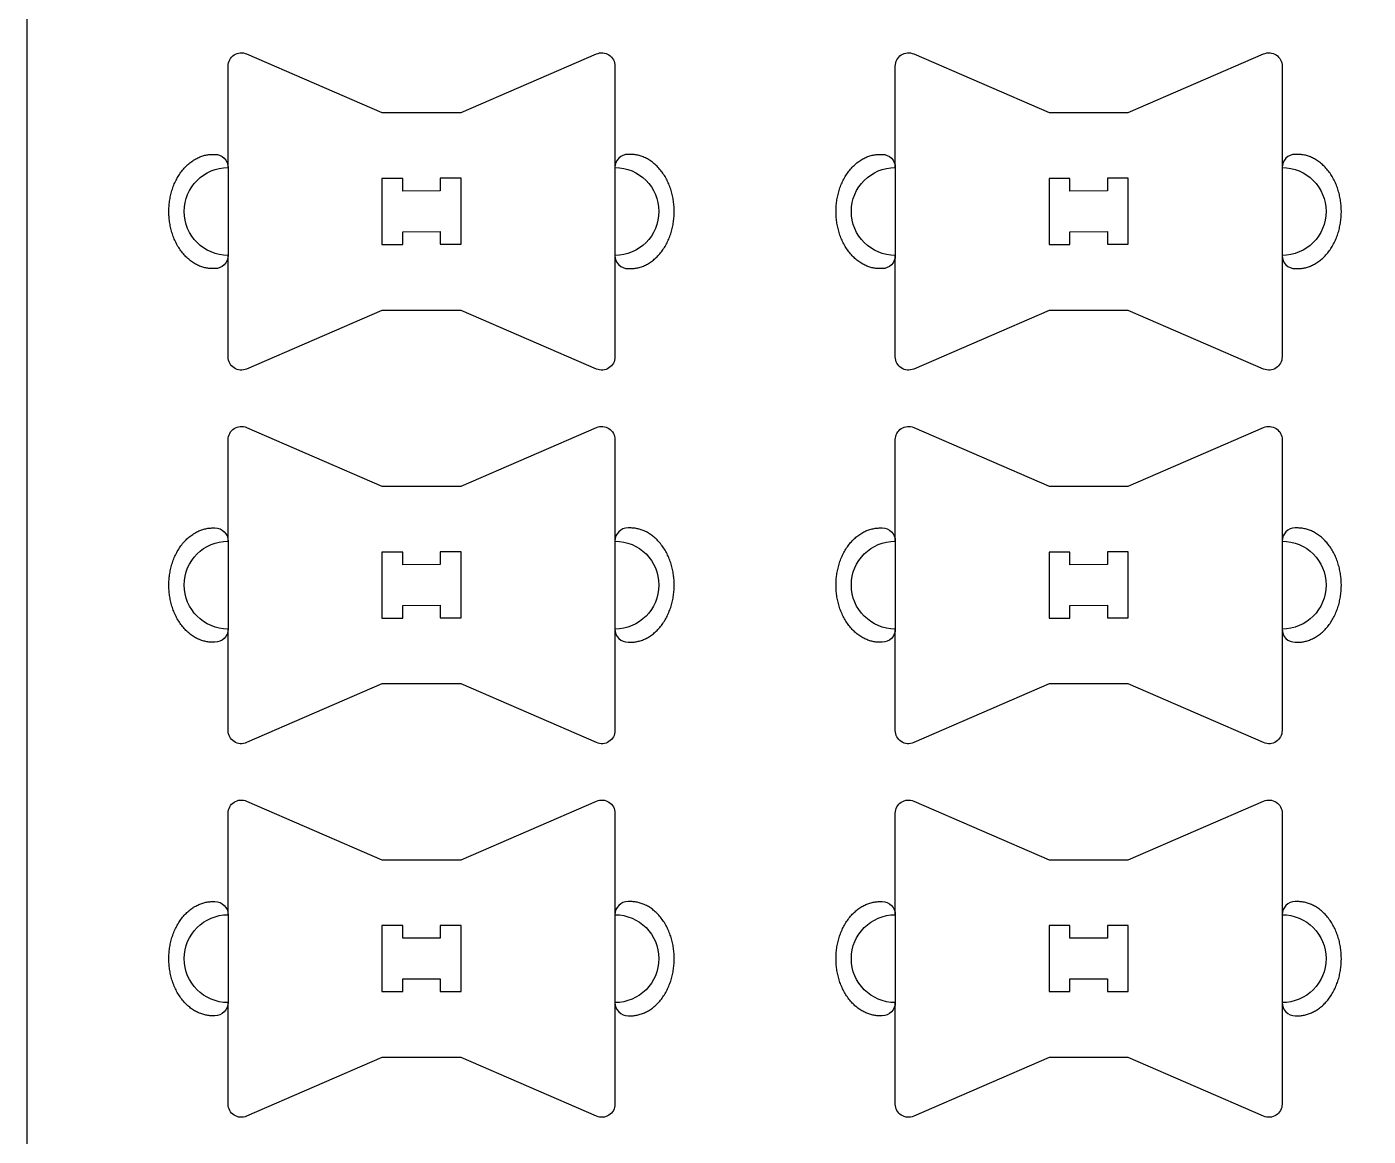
# Model space of a CAD drawing. Extents: x 0 to 12772, y 0 to 23683.
# Drawn here: x 3643 to 4253, y 1644 to 2149 of the extents above; entities that cross this region are included whole.
import ezdxf

# ---------------------------------------------------------------- set-up
doc = ezdxf.new("R2010")
doc.units = 0
for name, color, linetype in [('0_SHEET_SPRUCEPLY_2440X122', 1, 'CONTINUOUS'), ('3_ANYTOOL_CUTTHROUGH_INSID', 4, 'CONTINUOUS'), ('4_ANYTOOL_CUTTHROUGH_OUTSI', 5, 'CONTINUOUS'), ('5_ANYTOOL_HALF_MILL_9MM_IN', 3, 'CONTINUOUS')]:
    doc.layers.add(name, color=color, linetype=linetype)

msp = doc.modelspace()

# ---------------------------------------------------------------- linework, layer by layer
at = {"layer": '0_SHEET_SPRUCEPLY_2440X122'}
msp.add_lwpolyline([(3642.98, 1290.9), (4862.98, 1290.9), (4862.98, 3730.9), (3642.98, 3730.9)], close=True, dxfattribs=at)
at = {"layer": '3_ANYTOOL_CUTTHROUGH_INSID'}
for points in [[(3831.11, 2074.43), (3814.04, 2074.36), (3814.04, 2080.13), (3804.57, 2080.13), (3804.57, 2050.09), (3814.04, 2050.09), (3814.04, 2055.86), (3831.11, 2055.93), (3831.11, 2050.16), (3840.57, 2050.16), (3840.57, 2080.2), (3831.11, 2080.2)], [(4134.67, 2074.43), (4117.61, 2074.36), (4117.61, 2080.13), (4108.14, 2080.13), (4108.14, 2050.09), (4117.61, 2050.09), (4117.61, 2055.86), (4134.67, 2055.93), (4134.67, 2050.16), (4144.14, 2050.16), (4144.14, 2080.2), (4134.67, 2080.2)], [(3831.11, 1904.43), (3814.04, 1904.36), (3814.04, 1910.13), (3804.57, 1910.13), (3804.57, 1880.09), (3814.04, 1880.09), (3814.04, 1885.86), (3831.11, 1885.93), (3831.11, 1880.16), (3840.57, 1880.16), (3840.57, 1910.2), (3831.11, 1910.2)], [(4134.67, 1904.43), (4117.61, 1904.36), (4117.61, 1910.13), (4108.14, 1910.13), (4108.14, 1880.09), (4117.61, 1880.09), (4117.61, 1885.86), (4134.67, 1885.93), (4134.67, 1880.16), (4144.14, 1880.16), (4144.14, 1910.2), (4134.67, 1910.2)], [(3831.11, 1734.43), (3814.04, 1734.36), (3814.04, 1740.13), (3804.57, 1740.13), (3804.57, 1710.09), (3814.04, 1710.09), (3814.04, 1715.86), (3831.11, 1715.93), (3831.11, 1710.16), (3840.57, 1710.16), (3840.57, 1740.2), (3831.11, 1740.2)], [(4134.67, 1734.43), (4117.61, 1734.36), (4117.61, 1740.13), (4108.14, 1740.13), (4108.14, 1710.09), (4117.61, 1710.09), (4117.61, 1715.86), (4134.67, 1715.93), (4134.67, 1710.16), (4144.14, 1710.16), (4144.14, 1740.2), (4134.67, 1740.2)]]:
    msp.add_lwpolyline(points, close=True, dxfattribs=at)
at = {"layer": '4_ANYTOOL_CUTTHROUGH_OUTSI'}
for points in [[(3910.57, 1998.91, -0.539734), (3902.19, 1993.41), (3840.57, 2020.11), (3804.57, 2020.11), (3742.96, 1993.41, -0.539734), (3734.57, 1998.91), (3734.57, 2045.11, -1), (3734.57, 2085.11), (3734.57, 2131.3, -0.539734), (3742.96, 2136.81), (3804.57, 2110.11), (3840.57, 2110.11), (3902.19, 2136.81, -0.539734), (3910.57, 2131.3), (3910.57, 2085.11, -1), (3910.57, 2045.11)], [(4214.14, 1998.91, -0.539734), (4205.75, 1993.41), (4144.14, 2020.11), (4108.14, 2020.11), (4046.53, 1993.41, -0.539734), (4038.14, 1998.91), (4038.14, 2045.11, -1), (4038.14, 2085.11), (4038.14, 2131.3, -0.539734), (4046.53, 2136.81), (4108.14, 2110.11), (4144.14, 2110.11), (4205.75, 2136.81, -0.539734), (4214.14, 2131.3), (4214.14, 2085.11, -1), (4214.14, 2045.11)], [(3910.57, 1828.91, -0.539734), (3902.19, 1823.41), (3840.57, 1850.11), (3804.57, 1850.11), (3742.96, 1823.41, -0.539734), (3734.57, 1828.91), (3734.57, 1875.11, -1), (3734.57, 1915.11), (3734.57, 1961.3, -0.539734), (3742.96, 1966.81), (3804.57, 1940.11), (3840.57, 1940.11), (3902.19, 1966.81, -0.539734), (3910.57, 1961.3), (3910.57, 1915.11, -1), (3910.57, 1875.11)], [(4214.14, 1828.91, -0.539734), (4205.75, 1823.41), (4144.14, 1850.11), (4108.14, 1850.11), (4046.53, 1823.41, -0.539734), (4038.14, 1828.91), (4038.14, 1875.11, -1), (4038.14, 1915.11), (4038.14, 1961.3, -0.539734), (4046.53, 1966.81), (4108.14, 1940.11), (4144.14, 1940.11), (4205.75, 1966.81, -0.539734), (4214.14, 1961.3), (4214.14, 1915.11, -1), (4214.14, 1875.11)], [(3910.57, 1658.91, -0.539734), (3902.19, 1653.41), (3840.57, 1680.11), (3804.57, 1680.11), (3742.96, 1653.41, -0.539734), (3734.57, 1658.91), (3734.57, 1705.11, -1), (3734.57, 1745.11), (3734.57, 1791.3, -0.539734), (3742.96, 1796.81), (3804.57, 1770.11), (3840.57, 1770.11), (3902.19, 1796.81, -0.539734), (3910.57, 1791.3), (3910.57, 1745.11, -1), (3910.57, 1705.11)], [(4214.14, 1658.91, -0.539734), (4205.75, 1653.41), (4144.14, 1680.11), (4108.14, 1680.11), (4046.53, 1653.41, -0.539734), (4038.14, 1658.91), (4038.14, 1705.11, -1), (4038.14, 1745.11), (4038.14, 1791.3, -0.539734), (4046.53, 1796.81), (4108.14, 1770.11), (4144.14, 1770.11), (4205.75, 1796.81, -0.539734), (4214.14, 1791.3), (4214.14, 1745.11, -1), (4214.14, 1705.11)]]:
    msp.add_lwpolyline(points, format="xyb", close=True, dxfattribs=at)
at = {"layer": '5_ANYTOOL_HALF_MILL_9MM_IN'}
for points in [[(3727.59, 2039.1), (3727.14, 2039.1), (3726.7, 2039.12), (3726.24, 2039.16), (3725.79, 2039.2), (3725.33, 2039.26), (3724.88, 2039.34), (3724.41, 2039.43), (3723.95, 2039.53), (3723.49, 2039.65), (3723.02, 2039.79), (3722.56, 2039.94), (3722.09, 2040.1), (3721.62, 2040.28), (3721.16, 2040.48), (3720.7, 2040.69), (3720.23, 2040.92), (3719.77, 2041.17), (3719.32, 2041.43), (3718.86, 2041.71), (3718.41, 2042), (3717.97, 2042.31), (3717.52, 2042.64), (3717.09, 2042.98), (3716.66, 2043.34), (3716.23, 2043.71), (3715.81, 2044.1), (3715.4, 2044.5), (3715, 2044.91), (3714.6, 2045.34), (3714.21, 2045.79), (3713.83, 2046.24), (3713.46, 2046.71), (3713.1, 2047.2), (3712.75, 2047.69), (3712.41, 2048.19), (3712.08, 2048.71), (3711.76, 2049.24), (3711.45, 2049.77), (3711.15, 2050.32), (3710.87, 2050.87), (3710.59, 2051.43), (3710.33, 2052), (3710.08, 2052.58), (3709.84, 2053.16), (3709.62, 2053.74), (3709.4, 2054.33), (3709.2, 2054.93), (3709.01, 2055.53), (3708.84, 2056.13), (3708.67, 2056.73), (3708.52, 2057.34), (3708.38, 2057.94), (3708.26, 2058.55), (3708.14, 2059.16), (3708.04, 2059.76), (3707.95, 2060.37), (3707.87, 2060.97), (3707.8, 2061.57), (3707.74, 2062.17), (3707.69, 2062.76), (3707.66, 2063.35), (3707.63, 2063.94), (3707.61, 2065.1), (3707.63, 2066.26), (3707.66, 2066.84), (3707.69, 2067.43), (3707.74, 2068.03), (3707.8, 2068.63), (3707.87, 2069.23), (3707.95, 2069.83), (3708.04, 2070.43), (3708.14, 2071.04), (3708.26, 2071.65), (3708.39, 2072.25), (3708.52, 2072.86), (3708.68, 2073.46), (3708.84, 2074.07), (3709.02, 2074.67), (3709.21, 2075.27), (3709.41, 2075.86), (3709.62, 2076.45), (3709.85, 2077.04), (3710.09, 2077.62), (3710.34, 2078.2), (3710.6, 2078.76), (3710.88, 2079.33), (3711.16, 2079.88), (3711.46, 2080.42), (3711.77, 2080.96), (3712.09, 2081.49), (3712.42, 2082), (3712.76, 2082.51), (3713.12, 2083), (3713.48, 2083.48), (3713.85, 2083.95), (3714.23, 2084.41), (3714.62, 2084.85), (3715.02, 2085.28), (3715.42, 2085.7), (3715.83, 2086.1), (3716.25, 2086.49), (3716.68, 2086.86), (3717.11, 2087.22), (3717.55, 2087.56), (3717.99, 2087.88), (3718.44, 2088.19), (3718.89, 2088.49), (3719.35, 2088.77), (3719.81, 2089.03), (3720.27, 2089.27), (3720.73, 2089.5), (3721.19, 2089.72), (3721.66, 2089.91), (3722.13, 2090.09), (3722.6, 2090.26), (3723.06, 2090.41), (3723.53, 2090.54), (3723.99, 2090.66), (3724.46, 2090.77), (3724.92, 2090.86), (3725.38, 2090.93), (3725.84, 2090.99), (3726.29, 2091.04), (3726.75, 2091.07), (3727.19, 2091.09), (3727.64, 2091.1), (3728.57, 2091.1, -0.413668), (3734.57, 2085.11), (3734.57, 2045.11, -0.41476), (3728.57, 2039.1)], [(3917.56, 2039.1), (3918.01, 2039.1), (3918.45, 2039.12), (3918.9, 2039.16), (3919.36, 2039.2), (3919.81, 2039.26), (3920.27, 2039.34), (3920.74, 2039.43), (3921.2, 2039.53), (3921.66, 2039.65), (3922.13, 2039.79), (3922.59, 2039.94), (3923.06, 2040.1), (3923.53, 2040.28), (3923.99, 2040.48), (3924.45, 2040.69), (3924.92, 2040.92), (3925.38, 2041.17), (3925.83, 2041.43), (3926.29, 2041.71), (3926.74, 2042), (3927.18, 2042.31), (3927.63, 2042.64), (3928.06, 2042.98), (3928.49, 2043.34), (3928.92, 2043.71), (3929.34, 2044.1), (3929.75, 2044.5), (3930.15, 2044.91), (3930.55, 2045.34), (3930.94, 2045.79), (3931.32, 2046.24), (3931.69, 2046.71), (3932.05, 2047.2), (3932.4, 2047.69), (3932.74, 2048.19), (3933.07, 2048.71), (3933.39, 2049.24), (3933.7, 2049.77), (3934, 2050.32), (3934.28, 2050.87), (3934.56, 2051.43), (3934.82, 2052), (3935.07, 2052.58), (3935.31, 2053.16), (3935.53, 2053.74), (3935.75, 2054.33), (3935.95, 2054.93), (3936.14, 2055.53), (3936.31, 2056.13), (3936.48, 2056.73), (3936.63, 2057.34), (3936.77, 2057.94), (3936.89, 2058.55), (3937.01, 2059.16), (3937.11, 2059.76), (3937.2, 2060.37), (3937.28, 2060.97), (3937.35, 2061.57), (3937.41, 2062.17), (3937.46, 2062.76), (3937.49, 2063.35), (3937.52, 2063.94), (3937.54, 2065.1), (3937.52, 2066.26), (3937.49, 2066.84), (3937.46, 2067.43), (3937.41, 2068.03), (3937.35, 2068.63), (3937.28, 2069.23), (3937.2, 2069.83), (3937.11, 2070.43), (3937.01, 2071.04), (3936.89, 2071.65), (3936.76, 2072.25), (3936.62, 2072.86), (3936.47, 2073.46), (3936.31, 2074.07), (3936.13, 2074.67), (3935.94, 2075.27), (3935.74, 2075.86), (3935.53, 2076.45), (3935.3, 2077.04), (3935.06, 2077.62), (3934.81, 2078.2), (3934.55, 2078.76), (3934.27, 2079.33), (3933.99, 2079.88), (3933.69, 2080.42), (3933.38, 2080.96), (3933.06, 2081.49), (3932.73, 2082), (3932.39, 2082.51), (3932.03, 2083), (3931.67, 2083.48), (3931.3, 2083.95), (3930.92, 2084.41), (3930.53, 2084.85), (3930.13, 2085.28), (3929.73, 2085.7), (3929.32, 2086.1), (3928.9, 2086.49), (3928.47, 2086.86), (3928.04, 2087.22), (3927.6, 2087.56), (3927.16, 2087.88), (3926.71, 2088.19), (3926.26, 2088.49), (3925.8, 2088.77), (3925.34, 2089.03), (3924.88, 2089.27), (3924.42, 2089.5), (3923.95, 2089.72), (3923.49, 2089.91), (3923.02, 2090.09), (3922.55, 2090.26), (3922.09, 2090.41), (3921.62, 2090.54), (3921.16, 2090.66), (3920.69, 2090.77), (3920.23, 2090.86), (3919.77, 2090.93), (3919.31, 2090.99), (3918.86, 2091.04), (3918.4, 2091.07), (3917.96, 2091.09), (3917.51, 2091.1), (3916.57, 2091.1, 0.413668), (3910.57, 2085.11), (3910.57, 2045.11, 0.41476), (3916.57, 2039.1)], [(4031.15, 2039.1), (4030.71, 2039.1), (4030.26, 2039.12), (4029.81, 2039.16), (4029.36, 2039.2), (4028.9, 2039.26), (4028.44, 2039.34), (4027.98, 2039.43), (4027.52, 2039.53), (4027.05, 2039.65), (4026.59, 2039.79), (4026.12, 2039.94), (4025.65, 2040.1), (4025.19, 2040.28), (4024.72, 2040.48), (4024.26, 2040.69), (4023.8, 2040.92), (4023.34, 2041.17), (4022.88, 2041.43), (4022.43, 2041.71), (4021.98, 2042), (4021.53, 2042.31), (4021.09, 2042.64), (4020.65, 2042.98), (4020.22, 2043.34), (4019.8, 2043.71), (4019.38, 2044.1), (4018.97, 2044.5), (4018.56, 2044.91), (4018.16, 2045.34), (4017.78, 2045.79), (4017.4, 2046.24), (4017.03, 2046.71), (4016.67, 2047.2), (4016.32, 2047.69), (4015.97, 2048.19), (4015.64, 2048.71), (4015.32, 2049.24), (4015.02, 2049.77), (4014.72, 2050.32), (4014.43, 2050.87), (4014.16, 2051.43), (4013.9, 2052), (4013.65, 2052.58), (4013.41, 2053.16), (4013.18, 2053.74), (4012.97, 2054.33), (4012.77, 2054.93), (4012.58, 2055.53), (4012.4, 2056.13), (4012.24, 2056.73), (4012.09, 2057.34), (4011.95, 2057.94), (4011.82, 2058.55), (4011.71, 2059.16), (4011.6, 2059.76), (4011.51, 2060.37), (4011.43, 2060.97), (4011.36, 2061.57), (4011.3, 2062.17), (4011.26, 2062.76), (4011.22, 2063.35), (4011.2, 2063.94), (4011.18, 2065.1), (4011.2, 2066.26), (4011.22, 2066.84), (4011.26, 2067.43), (4011.3, 2068.03), (4011.36, 2068.63), (4011.43, 2069.23), (4011.51, 2069.83), (4011.6, 2070.43), (4011.71, 2071.04), (4011.82, 2071.65), (4011.95, 2072.25), (4012.09, 2072.86), (4012.24, 2073.46), (4012.41, 2074.07), (4012.58, 2074.67), (4012.77, 2075.27), (4012.97, 2075.86), (4013.19, 2076.45), (4013.41, 2077.04), (4013.65, 2077.62), (4013.9, 2078.2), (4014.17, 2078.76), (4014.44, 2079.33), (4014.73, 2079.88), (4015.03, 2080.42), (4015.34, 2080.96), (4015.66, 2081.49), (4015.99, 2082), (4016.33, 2082.51), (4016.68, 2083), (4017.04, 2083.48), (4017.41, 2083.95), (4017.79, 2084.41), (4018.18, 2084.85), (4018.58, 2085.28), (4018.99, 2085.7), (4019.4, 2086.1), (4019.82, 2086.49), (4020.24, 2086.86), (4020.68, 2087.22), (4021.11, 2087.56), (4021.56, 2087.88), (4022, 2088.19), (4022.46, 2088.49), (4022.91, 2088.77), (4023.37, 2089.03), (4023.83, 2089.27), (4024.29, 2089.5), (4024.76, 2089.72), (4025.23, 2089.91), (4025.69, 2090.09), (4026.16, 2090.26), (4026.63, 2090.41), (4027.09, 2090.54), (4027.56, 2090.66), (4028.02, 2090.77), (4028.49, 2090.86), (4028.95, 2090.93), (4029.4, 2090.99), (4029.86, 2091.04), (4030.31, 2091.07), (4030.76, 2091.09), (4031.2, 2091.1), (4032.14, 2091.1, -0.413668), (4038.14, 2085.11), (4038.14, 2045.11, -0.41476), (4032.14, 2039.1)], [(4221.13, 2039.1), (4221.57, 2039.1), (4222.02, 2039.12), (4222.47, 2039.16), (4222.92, 2039.2), (4223.38, 2039.26), (4223.84, 2039.34), (4224.3, 2039.43), (4224.76, 2039.53), (4225.23, 2039.65), (4225.69, 2039.79), (4226.16, 2039.94), (4226.62, 2040.1), (4227.09, 2040.28), (4227.55, 2040.48), (4228.02, 2040.69), (4228.48, 2040.92), (4228.94, 2041.17), (4229.4, 2041.43), (4229.85, 2041.71), (4230.3, 2042), (4230.75, 2042.31), (4231.19, 2042.64), (4231.63, 2042.98), (4232.06, 2043.34), (4232.48, 2043.71), (4232.9, 2044.1), (4233.31, 2044.5), (4233.72, 2044.91), (4234.11, 2045.34), (4234.5, 2045.79), (4234.88, 2046.24), (4235.25, 2046.71), (4235.61, 2047.2), (4235.96, 2047.69), (4236.3, 2048.19), (4236.64, 2048.71), (4236.95, 2049.24), (4237.26, 2049.77), (4237.56, 2050.32), (4237.85, 2050.87), (4238.12, 2051.43), (4238.38, 2052), (4238.63, 2052.58), (4238.87, 2053.16), (4239.1, 2053.74), (4239.31, 2054.33), (4239.51, 2054.93), (4239.7, 2055.53), (4239.88, 2056.13), (4240.04, 2056.73), (4240.19, 2057.34), (4240.33, 2057.94), (4240.46, 2058.55), (4240.57, 2059.16), (4240.68, 2059.76), (4240.77, 2060.37), (4240.85, 2060.97), (4240.92, 2061.57), (4240.97, 2062.17), (4241.02, 2062.76), (4241.06, 2063.35), (4241.08, 2063.94), (4241.1, 2065.1), (4241.08, 2066.26), (4241.06, 2066.84), (4241.02, 2067.43), (4240.97, 2068.03), (4240.92, 2068.63), (4240.85, 2069.23), (4240.77, 2069.83), (4240.68, 2070.43), (4240.57, 2071.04), (4240.46, 2071.65), (4240.33, 2072.25), (4240.19, 2072.86), (4240.04, 2073.46), (4239.87, 2074.07), (4239.7, 2074.67), (4239.51, 2075.27), (4239.31, 2075.86), (4239.09, 2076.45), (4238.86, 2077.04), (4238.63, 2077.62), (4238.38, 2078.2), (4238.11, 2078.76), (4237.84, 2079.33), (4237.55, 2079.88), (4237.25, 2080.42), (4236.94, 2080.96), (4236.62, 2081.49), (4236.29, 2082), (4235.95, 2082.51), (4235.6, 2083), (4235.24, 2083.48), (4234.87, 2083.95), (4234.48, 2084.41), (4234.1, 2084.85), (4233.7, 2085.28), (4233.29, 2085.7), (4232.88, 2086.1), (4232.46, 2086.49), (4232.03, 2086.86), (4231.6, 2087.22), (4231.16, 2087.56), (4230.72, 2087.88), (4230.27, 2088.19), (4229.82, 2088.49), (4229.37, 2088.77), (4228.91, 2089.03), (4228.45, 2089.27), (4227.98, 2089.5), (4227.52, 2089.72), (4227.05, 2089.91), (4226.59, 2090.09), (4226.12, 2090.26), (4225.65, 2090.41), (4225.19, 2090.54), (4224.72, 2090.66), (4224.26, 2090.77), (4223.79, 2090.86), (4223.33, 2090.93), (4222.88, 2090.99), (4222.42, 2091.04), (4221.97, 2091.07), (4221.52, 2091.09), (4221.08, 2091.1), (4220.14, 2091.1, 0.413668), (4214.14, 2085.11), (4214.14, 2045.11, 0.41476), (4220.14, 2039.1)], [(3727.59, 1869.1), (3727.14, 1869.1), (3726.7, 1869.12), (3726.24, 1869.16), (3725.79, 1869.2), (3725.33, 1869.26), (3724.88, 1869.34), (3724.41, 1869.43), (3723.95, 1869.53), (3723.49, 1869.65), (3723.02, 1869.79), (3722.56, 1869.94), (3722.09, 1870.1), (3721.62, 1870.28), (3721.16, 1870.48), (3720.7, 1870.69), (3720.23, 1870.92), (3719.77, 1871.17), (3719.32, 1871.43), (3718.86, 1871.71), (3718.41, 1872), (3717.97, 1872.31), (3717.52, 1872.64), (3717.09, 1872.98), (3716.66, 1873.34), (3716.23, 1873.71), (3715.81, 1874.1), (3715.4, 1874.5), (3715, 1874.91), (3714.6, 1875.34), (3714.21, 1875.79), (3713.83, 1876.24), (3713.46, 1876.71), (3713.1, 1877.2), (3712.75, 1877.69), (3712.41, 1878.19), (3712.08, 1878.71), (3711.76, 1879.24), (3711.45, 1879.77), (3711.15, 1880.32), (3710.87, 1880.87), (3710.59, 1881.43), (3710.33, 1882), (3710.08, 1882.58), (3709.84, 1883.16), (3709.62, 1883.74), (3709.4, 1884.33), (3709.2, 1884.93), (3709.01, 1885.53), (3708.84, 1886.13), (3708.67, 1886.73), (3708.52, 1887.34), (3708.38, 1887.94), (3708.26, 1888.55), (3708.14, 1889.16), (3708.04, 1889.76), (3707.95, 1890.37), (3707.87, 1890.97), (3707.8, 1891.57), (3707.74, 1892.17), (3707.69, 1892.76), (3707.66, 1893.35), (3707.63, 1893.94), (3707.61, 1895.1), (3707.63, 1896.26), (3707.66, 1896.84), (3707.69, 1897.43), (3707.74, 1898.03), (3707.8, 1898.63), (3707.87, 1899.23), (3707.95, 1899.83), (3708.04, 1900.43), (3708.14, 1901.04), (3708.26, 1901.65), (3708.39, 1902.25), (3708.52, 1902.86), (3708.68, 1903.46), (3708.84, 1904.07), (3709.02, 1904.67), (3709.21, 1905.27), (3709.41, 1905.86), (3709.62, 1906.45), (3709.85, 1907.04), (3710.09, 1907.62), (3710.34, 1908.2), (3710.6, 1908.76), (3710.88, 1909.33), (3711.16, 1909.88), (3711.46, 1910.42), (3711.77, 1910.96), (3712.09, 1911.49), (3712.42, 1912), (3712.76, 1912.51), (3713.12, 1913), (3713.48, 1913.48), (3713.85, 1913.95), (3714.23, 1914.41), (3714.62, 1914.85), (3715.02, 1915.28), (3715.42, 1915.7), (3715.83, 1916.1), (3716.25, 1916.49), (3716.68, 1916.86), (3717.11, 1917.22), (3717.55, 1917.56), (3717.99, 1917.88), (3718.44, 1918.19), (3718.89, 1918.49), (3719.35, 1918.77), (3719.81, 1919.03), (3720.27, 1919.27), (3720.73, 1919.5), (3721.19, 1919.72), (3721.66, 1919.91), (3722.13, 1920.09), (3722.6, 1920.26), (3723.06, 1920.41), (3723.53, 1920.54), (3723.99, 1920.66), (3724.46, 1920.77), (3724.92, 1920.86), (3725.38, 1920.93), (3725.84, 1920.99), (3726.29, 1921.04), (3726.75, 1921.07), (3727.19, 1921.09), (3727.64, 1921.1), (3728.57, 1921.1, -0.413668), (3734.57, 1915.11), (3734.57, 1875.11, -0.41476), (3728.57, 1869.1)], [(3917.56, 1869.1), (3918.01, 1869.1), (3918.45, 1869.12), (3918.9, 1869.16), (3919.36, 1869.2), (3919.81, 1869.26), (3920.27, 1869.34), (3920.74, 1869.43), (3921.2, 1869.53), (3921.66, 1869.65), (3922.13, 1869.79), (3922.59, 1869.94), (3923.06, 1870.1), (3923.53, 1870.28), (3923.99, 1870.48), (3924.45, 1870.69), (3924.92, 1870.92), (3925.38, 1871.17), (3925.83, 1871.43), (3926.29, 1871.71), (3926.74, 1872), (3927.18, 1872.31), (3927.63, 1872.64), (3928.06, 1872.98), (3928.49, 1873.34), (3928.92, 1873.71), (3929.34, 1874.1), (3929.75, 1874.5), (3930.15, 1874.91), (3930.55, 1875.34), (3930.94, 1875.79), (3931.32, 1876.24), (3931.69, 1876.71), (3932.05, 1877.2), (3932.4, 1877.69), (3932.74, 1878.19), (3933.07, 1878.71), (3933.39, 1879.24), (3933.7, 1879.77), (3934, 1880.32), (3934.28, 1880.87), (3934.56, 1881.43), (3934.82, 1882), (3935.07, 1882.58), (3935.31, 1883.16), (3935.53, 1883.74), (3935.75, 1884.33), (3935.95, 1884.93), (3936.14, 1885.53), (3936.31, 1886.13), (3936.48, 1886.73), (3936.63, 1887.34), (3936.77, 1887.94), (3936.89, 1888.55), (3937.01, 1889.16), (3937.11, 1889.76), (3937.2, 1890.37), (3937.28, 1890.97), (3937.35, 1891.57), (3937.41, 1892.17), (3937.46, 1892.76), (3937.49, 1893.35), (3937.52, 1893.94), (3937.54, 1895.1), (3937.52, 1896.26), (3937.49, 1896.84), (3937.46, 1897.43), (3937.41, 1898.03), (3937.35, 1898.63), (3937.28, 1899.23), (3937.2, 1899.83), (3937.11, 1900.43), (3937.01, 1901.04), (3936.89, 1901.65), (3936.76, 1902.25), (3936.62, 1902.86), (3936.47, 1903.46), (3936.31, 1904.07), (3936.13, 1904.67), (3935.94, 1905.27), (3935.74, 1905.86), (3935.53, 1906.45), (3935.3, 1907.04), (3935.06, 1907.62), (3934.81, 1908.2), (3934.55, 1908.76), (3934.27, 1909.33), (3933.99, 1909.88), (3933.69, 1910.42), (3933.38, 1910.96), (3933.06, 1911.49), (3932.73, 1912), (3932.39, 1912.51), (3932.03, 1913), (3931.67, 1913.48), (3931.3, 1913.95), (3930.92, 1914.41), (3930.53, 1914.85), (3930.13, 1915.28), (3929.73, 1915.7), (3929.32, 1916.1), (3928.9, 1916.49), (3928.47, 1916.86), (3928.04, 1917.22), (3927.6, 1917.56), (3927.16, 1917.88), (3926.71, 1918.19), (3926.26, 1918.49), (3925.8, 1918.77), (3925.34, 1919.03), (3924.88, 1919.27), (3924.42, 1919.5), (3923.95, 1919.72), (3923.49, 1919.91), (3923.02, 1920.09), (3922.55, 1920.26), (3922.09, 1920.41), (3921.62, 1920.54), (3921.16, 1920.66), (3920.69, 1920.77), (3920.23, 1920.86), (3919.77, 1920.93), (3919.31, 1920.99), (3918.86, 1921.04), (3918.4, 1921.07), (3917.96, 1921.09), (3917.51, 1921.1), (3916.57, 1921.1, 0.413668), (3910.57, 1915.11), (3910.57, 1875.11, 0.41476), (3916.57, 1869.1)], [(4031.15, 1869.1), (4030.71, 1869.1), (4030.26, 1869.12), (4029.81, 1869.16), (4029.36, 1869.2), (4028.9, 1869.26), (4028.44, 1869.34), (4027.98, 1869.43), (4027.52, 1869.53), (4027.05, 1869.65), (4026.59, 1869.79), (4026.12, 1869.94), (4025.65, 1870.1), (4025.19, 1870.28), (4024.72, 1870.48), (4024.26, 1870.69), (4023.8, 1870.92), (4023.34, 1871.17), (4022.88, 1871.43), (4022.43, 1871.71), (4021.98, 1872), (4021.53, 1872.31), (4021.09, 1872.64), (4020.65, 1872.98), (4020.22, 1873.34), (4019.8, 1873.71), (4019.38, 1874.1), (4018.97, 1874.5), (4018.56, 1874.91), (4018.16, 1875.34), (4017.78, 1875.79), (4017.4, 1876.24), (4017.03, 1876.71), (4016.67, 1877.2), (4016.32, 1877.69), (4015.97, 1878.19), (4015.64, 1878.71), (4015.32, 1879.24), (4015.02, 1879.77), (4014.72, 1880.32), (4014.43, 1880.87), (4014.16, 1881.43), (4013.9, 1882), (4013.65, 1882.58), (4013.41, 1883.16), (4013.18, 1883.74), (4012.97, 1884.33), (4012.77, 1884.93), (4012.58, 1885.53), (4012.4, 1886.13), (4012.24, 1886.73), (4012.09, 1887.34), (4011.95, 1887.94), (4011.82, 1888.55), (4011.71, 1889.16), (4011.6, 1889.76), (4011.51, 1890.37), (4011.43, 1890.97), (4011.36, 1891.57), (4011.3, 1892.17), (4011.26, 1892.76), (4011.22, 1893.35), (4011.2, 1893.94), (4011.18, 1895.1), (4011.2, 1896.26), (4011.22, 1896.84), (4011.26, 1897.43), (4011.3, 1898.03), (4011.36, 1898.63), (4011.43, 1899.23), (4011.51, 1899.83), (4011.6, 1900.43), (4011.71, 1901.04), (4011.82, 1901.65), (4011.95, 1902.25), (4012.09, 1902.86), (4012.24, 1903.46), (4012.41, 1904.07), (4012.58, 1904.67), (4012.77, 1905.27), (4012.97, 1905.86), (4013.19, 1906.45), (4013.41, 1907.04), (4013.65, 1907.62), (4013.9, 1908.2), (4014.17, 1908.76), (4014.44, 1909.33), (4014.73, 1909.88), (4015.03, 1910.42), (4015.34, 1910.96), (4015.66, 1911.49), (4015.99, 1912), (4016.33, 1912.51), (4016.68, 1913), (4017.04, 1913.48), (4017.41, 1913.95), (4017.79, 1914.41), (4018.18, 1914.85), (4018.58, 1915.28), (4018.99, 1915.7), (4019.4, 1916.1), (4019.82, 1916.49), (4020.24, 1916.86), (4020.68, 1917.22), (4021.11, 1917.56), (4021.56, 1917.88), (4022, 1918.19), (4022.46, 1918.49), (4022.91, 1918.77), (4023.37, 1919.03), (4023.83, 1919.27), (4024.29, 1919.5), (4024.76, 1919.72), (4025.23, 1919.91), (4025.69, 1920.09), (4026.16, 1920.26), (4026.63, 1920.41), (4027.09, 1920.54), (4027.56, 1920.66), (4028.02, 1920.77), (4028.49, 1920.86), (4028.95, 1920.93), (4029.4, 1920.99), (4029.86, 1921.04), (4030.31, 1921.07), (4030.76, 1921.09), (4031.2, 1921.1), (4032.14, 1921.1, -0.413668), (4038.14, 1915.11), (4038.14, 1875.11, -0.41476), (4032.14, 1869.1)], [(4221.13, 1869.1), (4221.57, 1869.1), (4222.02, 1869.12), (4222.47, 1869.16), (4222.92, 1869.2), (4223.38, 1869.26), (4223.84, 1869.34), (4224.3, 1869.43), (4224.76, 1869.53), (4225.23, 1869.65), (4225.69, 1869.79), (4226.16, 1869.94), (4226.62, 1870.1), (4227.09, 1870.28), (4227.55, 1870.48), (4228.02, 1870.69), (4228.48, 1870.92), (4228.94, 1871.17), (4229.4, 1871.43), (4229.85, 1871.71), (4230.3, 1872), (4230.75, 1872.31), (4231.19, 1872.64), (4231.63, 1872.98), (4232.06, 1873.34), (4232.48, 1873.71), (4232.9, 1874.1), (4233.31, 1874.5), (4233.72, 1874.91), (4234.11, 1875.34), (4234.5, 1875.79), (4234.88, 1876.24), (4235.25, 1876.71), (4235.61, 1877.2), (4235.96, 1877.69), (4236.3, 1878.19), (4236.64, 1878.71), (4236.95, 1879.24), (4237.26, 1879.77), (4237.56, 1880.32), (4237.85, 1880.87), (4238.12, 1881.43), (4238.38, 1882), (4238.63, 1882.58), (4238.87, 1883.16), (4239.1, 1883.74), (4239.31, 1884.33), (4239.51, 1884.93), (4239.7, 1885.53), (4239.88, 1886.13), (4240.04, 1886.73), (4240.19, 1887.34), (4240.33, 1887.94), (4240.46, 1888.55), (4240.57, 1889.16), (4240.68, 1889.76), (4240.77, 1890.37), (4240.85, 1890.97), (4240.92, 1891.57), (4240.97, 1892.17), (4241.02, 1892.76), (4241.06, 1893.35), (4241.08, 1893.94), (4241.1, 1895.1), (4241.08, 1896.26), (4241.06, 1896.84), (4241.02, 1897.43), (4240.97, 1898.03), (4240.92, 1898.63), (4240.85, 1899.23), (4240.77, 1899.83), (4240.68, 1900.43), (4240.57, 1901.04), (4240.46, 1901.65), (4240.33, 1902.25), (4240.19, 1902.86), (4240.04, 1903.46), (4239.87, 1904.07), (4239.7, 1904.67), (4239.51, 1905.27), (4239.31, 1905.86), (4239.09, 1906.45), (4238.86, 1907.04), (4238.63, 1907.62), (4238.38, 1908.2), (4238.11, 1908.76), (4237.84, 1909.33), (4237.55, 1909.88), (4237.25, 1910.42), (4236.94, 1910.96), (4236.62, 1911.49), (4236.29, 1912), (4235.95, 1912.51), (4235.6, 1913), (4235.24, 1913.48), (4234.87, 1913.95), (4234.48, 1914.41), (4234.1, 1914.85), (4233.7, 1915.28), (4233.29, 1915.7), (4232.88, 1916.1), (4232.46, 1916.49), (4232.03, 1916.86), (4231.6, 1917.22), (4231.16, 1917.56), (4230.72, 1917.88), (4230.27, 1918.19), (4229.82, 1918.49), (4229.37, 1918.77), (4228.91, 1919.03), (4228.45, 1919.27), (4227.98, 1919.5), (4227.52, 1919.72), (4227.05, 1919.91), (4226.59, 1920.09), (4226.12, 1920.26), (4225.65, 1920.41), (4225.19, 1920.54), (4224.72, 1920.66), (4224.26, 1920.77), (4223.79, 1920.86), (4223.33, 1920.93), (4222.88, 1920.99), (4222.42, 1921.04), (4221.97, 1921.07), (4221.52, 1921.09), (4221.08, 1921.1), (4220.14, 1921.1, 0.413668), (4214.14, 1915.11), (4214.14, 1875.11, 0.41476), (4220.14, 1869.1)], [(3727.59, 1699.1), (3727.14, 1699.1), (3726.7, 1699.12), (3726.24, 1699.16), (3725.79, 1699.2), (3725.33, 1699.26), (3724.88, 1699.34), (3724.41, 1699.43), (3723.95, 1699.53), (3723.49, 1699.65), (3723.02, 1699.79), (3722.56, 1699.94), (3722.09, 1700.1), (3721.62, 1700.28), (3721.16, 1700.48), (3720.7, 1700.69), (3720.23, 1700.92), (3719.77, 1701.17), (3719.32, 1701.43), (3718.86, 1701.71), (3718.41, 1702), (3717.97, 1702.31), (3717.52, 1702.64), (3717.09, 1702.98), (3716.66, 1703.34), (3716.23, 1703.71), (3715.81, 1704.1), (3715.4, 1704.5), (3715, 1704.91), (3714.6, 1705.34), (3714.21, 1705.79), (3713.83, 1706.24), (3713.46, 1706.71), (3713.1, 1707.2), (3712.75, 1707.69), (3712.41, 1708.19), (3712.08, 1708.71), (3711.76, 1709.24), (3711.45, 1709.77), (3711.15, 1710.32), (3710.87, 1710.87), (3710.59, 1711.43), (3710.33, 1712), (3710.08, 1712.58), (3709.84, 1713.16), (3709.62, 1713.74), (3709.4, 1714.33), (3709.2, 1714.93), (3709.01, 1715.53), (3708.84, 1716.13), (3708.67, 1716.73), (3708.52, 1717.34), (3708.38, 1717.94), (3708.26, 1718.55), (3708.14, 1719.16), (3708.04, 1719.76), (3707.95, 1720.37), (3707.87, 1720.97), (3707.8, 1721.57), (3707.74, 1722.17), (3707.69, 1722.76), (3707.66, 1723.35), (3707.63, 1723.94), (3707.61, 1725.1), (3707.63, 1726.26), (3707.66, 1726.84), (3707.69, 1727.43), (3707.74, 1728.03), (3707.8, 1728.63), (3707.87, 1729.23), (3707.95, 1729.83), (3708.04, 1730.43), (3708.14, 1731.04), (3708.26, 1731.65), (3708.39, 1732.25), (3708.52, 1732.86), (3708.68, 1733.46), (3708.84, 1734.07), (3709.02, 1734.67), (3709.21, 1735.27), (3709.41, 1735.86), (3709.62, 1736.45), (3709.85, 1737.04), (3710.09, 1737.62), (3710.34, 1738.2), (3710.6, 1738.76), (3710.88, 1739.33), (3711.16, 1739.88), (3711.46, 1740.42), (3711.77, 1740.96), (3712.09, 1741.49), (3712.42, 1742), (3712.76, 1742.51), (3713.12, 1743), (3713.48, 1743.48), (3713.85, 1743.95), (3714.23, 1744.41), (3714.62, 1744.85), (3715.02, 1745.28), (3715.42, 1745.7), (3715.83, 1746.1), (3716.25, 1746.49), (3716.68, 1746.86), (3717.11, 1747.22), (3717.55, 1747.56), (3717.99, 1747.88), (3718.44, 1748.19), (3718.89, 1748.49), (3719.35, 1748.77), (3719.81, 1749.03), (3720.27, 1749.27), (3720.73, 1749.5), (3721.19, 1749.72), (3721.66, 1749.91), (3722.13, 1750.09), (3722.6, 1750.26), (3723.06, 1750.41), (3723.53, 1750.54), (3723.99, 1750.66), (3724.46, 1750.77), (3724.92, 1750.86), (3725.38, 1750.93), (3725.84, 1750.99), (3726.29, 1751.04), (3726.75, 1751.07), (3727.19, 1751.09), (3727.64, 1751.1), (3728.57, 1751.1, -0.413668), (3734.57, 1745.11), (3734.57, 1705.11, -0.41476), (3728.57, 1699.1)], [(3917.56, 1699.1), (3918.01, 1699.1), (3918.45, 1699.12), (3918.9, 1699.16), (3919.36, 1699.2), (3919.81, 1699.26), (3920.27, 1699.34), (3920.74, 1699.43), (3921.2, 1699.53), (3921.66, 1699.65), (3922.13, 1699.79), (3922.59, 1699.94), (3923.06, 1700.1), (3923.53, 1700.28), (3923.99, 1700.48), (3924.45, 1700.69), (3924.92, 1700.92), (3925.38, 1701.17), (3925.83, 1701.43), (3926.29, 1701.71), (3926.74, 1702), (3927.18, 1702.31), (3927.63, 1702.64), (3928.06, 1702.98), (3928.49, 1703.34), (3928.92, 1703.71), (3929.34, 1704.1), (3929.75, 1704.5), (3930.15, 1704.91), (3930.55, 1705.34), (3930.94, 1705.79), (3931.32, 1706.24), (3931.69, 1706.71), (3932.05, 1707.2), (3932.4, 1707.69), (3932.74, 1708.19), (3933.07, 1708.71), (3933.39, 1709.24), (3933.7, 1709.77), (3934, 1710.32), (3934.28, 1710.87), (3934.56, 1711.43), (3934.82, 1712), (3935.07, 1712.58), (3935.31, 1713.16), (3935.53, 1713.74), (3935.75, 1714.33), (3935.95, 1714.93), (3936.14, 1715.53), (3936.31, 1716.13), (3936.48, 1716.73), (3936.63, 1717.34), (3936.77, 1717.94), (3936.89, 1718.55), (3937.01, 1719.16), (3937.11, 1719.76), (3937.2, 1720.37), (3937.28, 1720.97), (3937.35, 1721.57), (3937.41, 1722.17), (3937.46, 1722.76), (3937.49, 1723.35), (3937.52, 1723.94), (3937.54, 1725.1), (3937.52, 1726.26), (3937.49, 1726.84), (3937.46, 1727.43), (3937.41, 1728.03), (3937.35, 1728.63), (3937.28, 1729.23), (3937.2, 1729.83), (3937.11, 1730.43), (3937.01, 1731.04), (3936.89, 1731.65), (3936.76, 1732.25), (3936.62, 1732.86), (3936.47, 1733.46), (3936.31, 1734.07), (3936.13, 1734.67), (3935.94, 1735.27), (3935.74, 1735.86), (3935.53, 1736.45), (3935.3, 1737.04), (3935.06, 1737.62), (3934.81, 1738.2), (3934.55, 1738.76), (3934.27, 1739.33), (3933.99, 1739.88), (3933.69, 1740.42), (3933.38, 1740.96), (3933.06, 1741.49), (3932.73, 1742), (3932.39, 1742.51), (3932.03, 1743), (3931.67, 1743.48), (3931.3, 1743.95), (3930.92, 1744.41), (3930.53, 1744.85), (3930.13, 1745.28), (3929.73, 1745.7), (3929.32, 1746.1), (3928.9, 1746.49), (3928.47, 1746.86), (3928.04, 1747.22), (3927.6, 1747.56), (3927.16, 1747.88), (3926.71, 1748.19), (3926.26, 1748.49), (3925.8, 1748.77), (3925.34, 1749.03), (3924.88, 1749.27), (3924.42, 1749.5), (3923.95, 1749.72), (3923.49, 1749.91), (3923.02, 1750.09), (3922.55, 1750.26), (3922.09, 1750.41), (3921.62, 1750.54), (3921.16, 1750.66), (3920.69, 1750.77), (3920.23, 1750.86), (3919.77, 1750.93), (3919.31, 1750.99), (3918.86, 1751.04), (3918.4, 1751.07), (3917.96, 1751.09), (3917.51, 1751.1), (3916.57, 1751.1, 0.413668), (3910.57, 1745.11), (3910.57, 1705.11, 0.41476), (3916.57, 1699.1)], [(4031.15, 1699.1), (4030.71, 1699.1), (4030.26, 1699.12), (4029.81, 1699.16), (4029.36, 1699.2), (4028.9, 1699.26), (4028.44, 1699.34), (4027.98, 1699.43), (4027.52, 1699.53), (4027.05, 1699.65), (4026.59, 1699.79), (4026.12, 1699.94), (4025.65, 1700.1), (4025.19, 1700.28), (4024.72, 1700.48), (4024.26, 1700.69), (4023.8, 1700.92), (4023.34, 1701.17), (4022.88, 1701.43), (4022.43, 1701.71), (4021.98, 1702), (4021.53, 1702.31), (4021.09, 1702.64), (4020.65, 1702.98), (4020.22, 1703.34), (4019.8, 1703.71), (4019.38, 1704.1), (4018.97, 1704.5), (4018.56, 1704.91), (4018.16, 1705.34), (4017.78, 1705.79), (4017.4, 1706.24), (4017.03, 1706.71), (4016.67, 1707.2), (4016.32, 1707.69), (4015.97, 1708.19), (4015.64, 1708.71), (4015.32, 1709.24), (4015.02, 1709.77), (4014.72, 1710.32), (4014.43, 1710.87), (4014.16, 1711.43), (4013.9, 1712), (4013.65, 1712.58), (4013.41, 1713.16), (4013.18, 1713.74), (4012.97, 1714.33), (4012.77, 1714.93), (4012.58, 1715.53), (4012.4, 1716.13), (4012.24, 1716.73), (4012.09, 1717.34), (4011.95, 1717.94), (4011.82, 1718.55), (4011.71, 1719.16), (4011.6, 1719.76), (4011.51, 1720.37), (4011.43, 1720.97), (4011.36, 1721.57), (4011.3, 1722.17), (4011.26, 1722.76), (4011.22, 1723.35), (4011.2, 1723.94), (4011.18, 1725.1), (4011.2, 1726.26), (4011.22, 1726.84), (4011.26, 1727.43), (4011.3, 1728.03), (4011.36, 1728.63), (4011.43, 1729.23), (4011.51, 1729.83), (4011.6, 1730.43), (4011.71, 1731.04), (4011.82, 1731.65), (4011.95, 1732.25), (4012.09, 1732.86), (4012.24, 1733.46), (4012.41, 1734.07), (4012.58, 1734.67), (4012.77, 1735.27), (4012.97, 1735.86), (4013.19, 1736.45), (4013.41, 1737.04), (4013.65, 1737.62), (4013.9, 1738.2), (4014.17, 1738.76), (4014.44, 1739.33), (4014.73, 1739.88), (4015.03, 1740.42), (4015.34, 1740.96), (4015.66, 1741.49), (4015.99, 1742), (4016.33, 1742.51), (4016.68, 1743), (4017.04, 1743.48), (4017.41, 1743.95), (4017.79, 1744.41), (4018.18, 1744.85), (4018.58, 1745.28), (4018.99, 1745.7), (4019.4, 1746.1), (4019.82, 1746.49), (4020.24, 1746.86), (4020.68, 1747.22), (4021.11, 1747.56), (4021.56, 1747.88), (4022, 1748.19), (4022.46, 1748.49), (4022.91, 1748.77), (4023.37, 1749.03), (4023.83, 1749.27), (4024.29, 1749.5), (4024.76, 1749.72), (4025.23, 1749.91), (4025.69, 1750.09), (4026.16, 1750.26), (4026.63, 1750.41), (4027.09, 1750.54), (4027.56, 1750.66), (4028.02, 1750.77), (4028.49, 1750.86), (4028.95, 1750.93), (4029.4, 1750.99), (4029.86, 1751.04), (4030.31, 1751.07), (4030.76, 1751.09), (4031.2, 1751.1), (4032.14, 1751.1, -0.413668), (4038.14, 1745.11), (4038.14, 1705.11, -0.41476), (4032.14, 1699.1)], [(4221.13, 1699.1), (4221.57, 1699.1), (4222.02, 1699.12), (4222.47, 1699.16), (4222.92, 1699.2), (4223.38, 1699.26), (4223.84, 1699.34), (4224.3, 1699.43), (4224.76, 1699.53), (4225.23, 1699.65), (4225.69, 1699.79), (4226.16, 1699.94), (4226.62, 1700.1), (4227.09, 1700.28), (4227.55, 1700.48), (4228.02, 1700.69), (4228.48, 1700.92), (4228.94, 1701.17), (4229.4, 1701.43), (4229.85, 1701.71), (4230.3, 1702), (4230.75, 1702.31), (4231.19, 1702.64), (4231.63, 1702.98), (4232.06, 1703.34), (4232.48, 1703.71), (4232.9, 1704.1), (4233.31, 1704.5), (4233.72, 1704.91), (4234.11, 1705.34), (4234.5, 1705.79), (4234.88, 1706.24), (4235.25, 1706.71), (4235.61, 1707.2), (4235.96, 1707.69), (4236.3, 1708.19), (4236.64, 1708.71), (4236.95, 1709.24), (4237.26, 1709.77), (4237.56, 1710.32), (4237.85, 1710.87), (4238.12, 1711.43), (4238.38, 1712), (4238.63, 1712.58), (4238.87, 1713.16), (4239.1, 1713.74), (4239.31, 1714.33), (4239.51, 1714.93), (4239.7, 1715.53), (4239.88, 1716.13), (4240.04, 1716.73), (4240.19, 1717.34), (4240.33, 1717.94), (4240.46, 1718.55), (4240.57, 1719.16), (4240.68, 1719.76), (4240.77, 1720.37), (4240.85, 1720.97), (4240.92, 1721.57), (4240.97, 1722.17), (4241.02, 1722.76), (4241.06, 1723.35), (4241.08, 1723.94), (4241.1, 1725.1), (4241.08, 1726.26), (4241.06, 1726.84), (4241.02, 1727.43), (4240.97, 1728.03), (4240.92, 1728.63), (4240.85, 1729.23), (4240.77, 1729.83), (4240.68, 1730.43), (4240.57, 1731.04), (4240.46, 1731.65), (4240.33, 1732.25), (4240.19, 1732.86), (4240.04, 1733.46), (4239.87, 1734.07), (4239.7, 1734.67), (4239.51, 1735.27), (4239.31, 1735.86), (4239.09, 1736.45), (4238.86, 1737.04), (4238.63, 1737.62), (4238.38, 1738.2), (4238.11, 1738.76), (4237.84, 1739.33), (4237.55, 1739.88), (4237.25, 1740.42), (4236.94, 1740.96), (4236.62, 1741.49), (4236.29, 1742), (4235.95, 1742.51), (4235.6, 1743), (4235.24, 1743.48), (4234.87, 1743.95), (4234.48, 1744.41), (4234.1, 1744.85), (4233.7, 1745.28), (4233.29, 1745.7), (4232.88, 1746.1), (4232.46, 1746.49), (4232.03, 1746.86), (4231.6, 1747.22), (4231.16, 1747.56), (4230.72, 1747.88), (4230.27, 1748.19), (4229.82, 1748.49), (4229.37, 1748.77), (4228.91, 1749.03), (4228.45, 1749.27), (4227.98, 1749.5), (4227.52, 1749.72), (4227.05, 1749.91), (4226.59, 1750.09), (4226.12, 1750.26), (4225.65, 1750.41), (4225.19, 1750.54), (4224.72, 1750.66), (4224.26, 1750.77), (4223.79, 1750.86), (4223.33, 1750.93), (4222.88, 1750.99), (4222.42, 1751.04), (4221.97, 1751.07), (4221.52, 1751.09), (4221.08, 1751.1), (4220.14, 1751.1, 0.413668), (4214.14, 1745.11), (4214.14, 1705.11, 0.41476), (4220.14, 1699.1)]]:
    msp.add_lwpolyline(points, format="xyb", close=True, dxfattribs=at)

doc.saveas('drawing.dxf')
